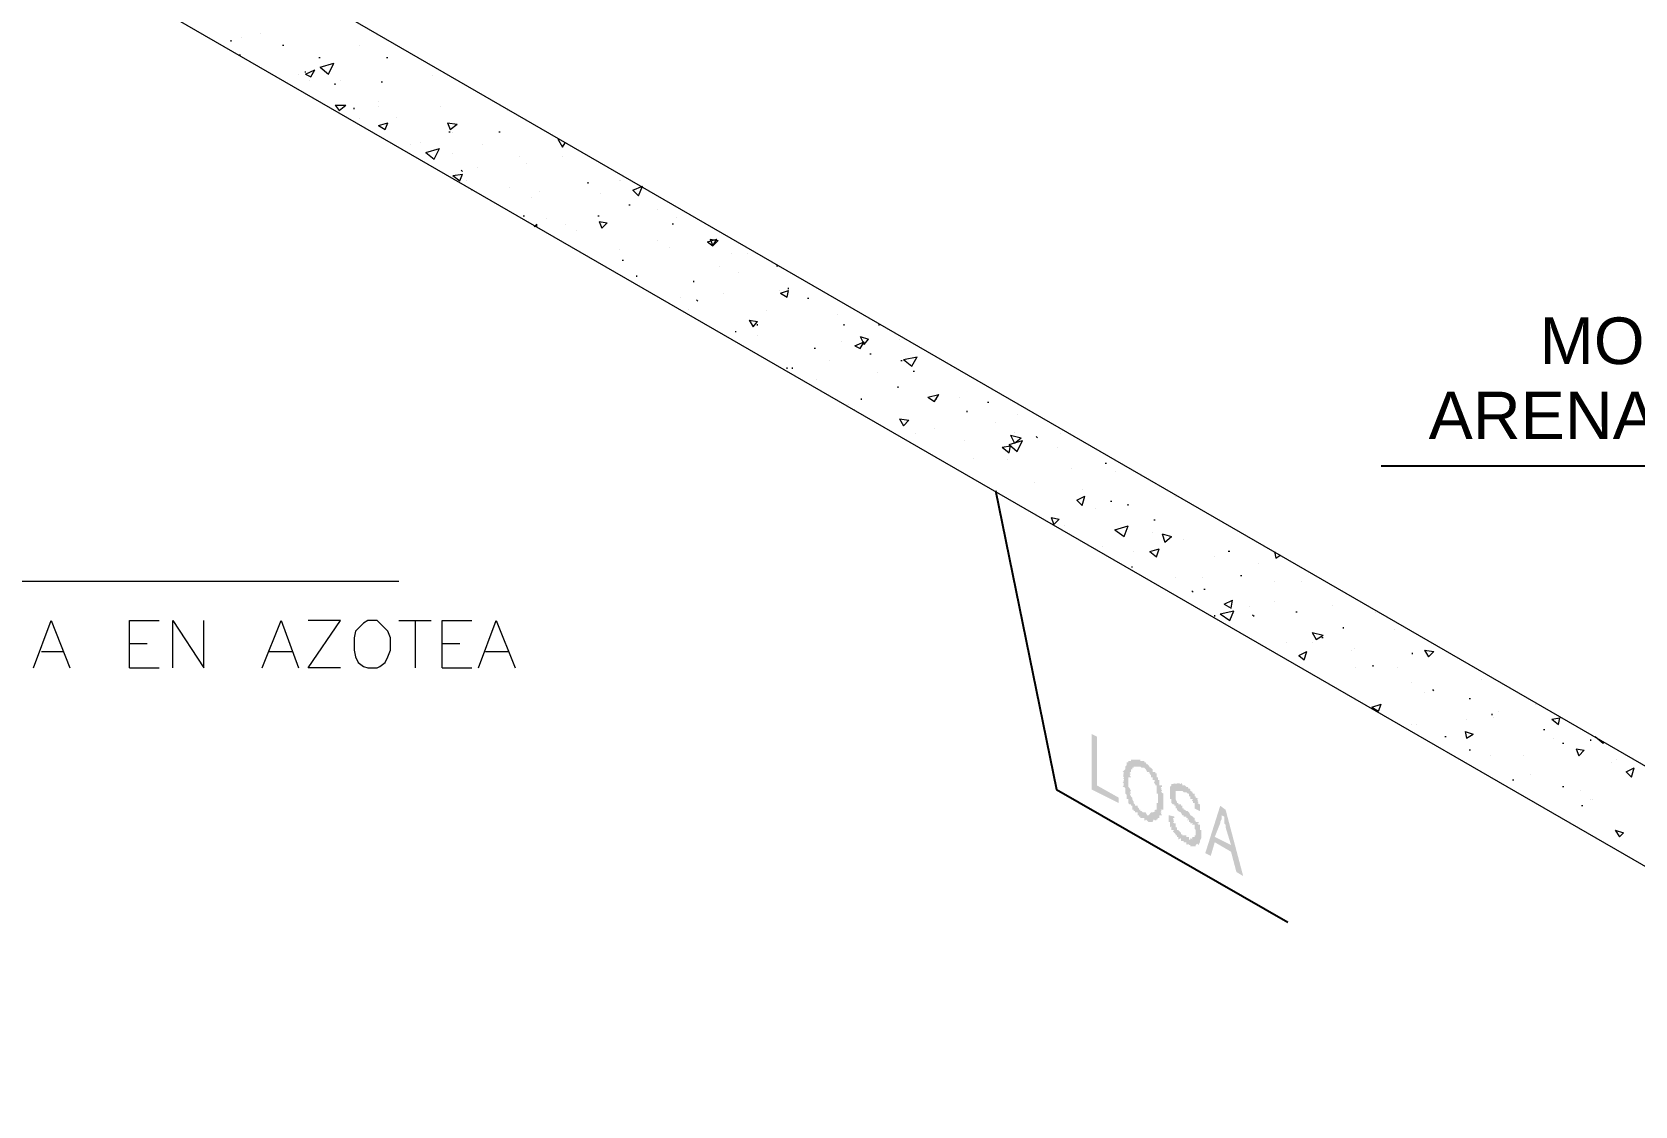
# Model space of a CAD drawing. Header units: millimetres. Extents: x 821 to 906, y 83 to 185.
# Drawn here: x 896.697 to 898.151, y 87.178 to 88.152 of the extents above; entities that cross this region are included whole.
import ezdxf

# ---------------------------------------------------------------- set-up
doc = ezdxf.new("R2010")
doc.units = ezdxf.units.MM
doc.layers.add('C.EMPOTRADO EN PARED Y TECHO', color=210, linetype='Continuous', lineweight=40)
doc.styles.add('Arial$001', font='arial.ttf', dxfattribs={"height": 3.480444})

# ---------------------------------------------------------------- blocks, each defined once
blk = doc.blocks.new('htrhfdhdfhfd')
at = {"true_color": 0x000007}
for points in [[(463.9107, 124.3068), (463.9107, 124.3748), (463.9173, 124.3715), (463.9173, 124.3118), (463.9438, 124.2969), (463.9438, 124.2903)], [(464.0052, 124.2753), (464.0118, 124.2737), (464.0118, 124.272), (464.0101, 124.272), (464.0118, 124.2687), (464.0101, 124.2704), (464.0118, 124.2671), (464.0101, 124.2671), (464.0118, 124.2654), (464.0135, 124.2654), (464.0135, 124.2637), (464.0135, 124.2604), (464.0151, 124.2604), (464.0151, 124.2588), (464.0151, 124.2571), (464.0168, 124.2571), (464.0201, 124.2538), (464.0201, 124.2555), (464.0201, 124.2521), (464.0217, 124.2521), (464.0217, 124.2505), (464.0234, 124.2505), (464.0267, 124.2505), (464.0267, 124.2488), (464.0251, 124.2488), (464.0284, 124.2488), (464.03, 124.2488), (464.03, 124.2455), (464.0317, 124.2455), (464.0317, 124.2472), (464.035, 124.2455), (464.0334, 124.2472), (464.035, 124.2488), (464.0367, 124.2488), (464.0367, 124.2505), (464.0383, 124.2505), (464.0383, 124.2521), (464.0383, 124.2538), (464.0383, 124.2555), (464.0383, 124.2571), (464.0367, 124.2588), (464.0367, 124.2604), (464.0367, 124.2621), (464.0367, 124.2637), (464.035, 124.2637), (464.0334, 124.2637), (464.035, 124.2654), (464.0317, 124.2654), (464.0317, 124.2671), (464.03, 124.2671), (464.03, 124.2687), (464.03, 124.2704), (464.0284, 124.2687), (464.0284, 124.272), (464.0267, 124.272), (464.0267, 124.2737), (464.0234, 124.2737), (464.0234, 124.2753), (464.0217, 124.2753), (464.0201, 124.2787), (464.0168, 124.2803), (464.0151, 124.282), (464.0151, 124.2836), (464.0135, 124.2836), (464.0135, 124.2853), (464.0135, 124.2869), (464.0118, 124.2869), (464.0118, 124.2886), (464.0101, 124.2886), (464.0085, 124.2903), (464.0085, 124.2919), (464.0085, 124.2936), (464.0085, 124.2952), (464.0068, 124.2952), (464.0068, 124.2969), (464.0068, 124.2985), (464.0068, 124.3002), (464.0068, 124.3019), (464.0068, 124.3035), (464.0068, 124.3052), (464.0068, 124.3068), (464.0068, 124.3085), (464.0068, 124.3101), (464.0085, 124.3118), (464.0085, 124.3135), (464.0118, 124.3135), (464.0101, 124.3151), (464.0135, 124.3135), (464.0135, 124.3151), (464.0151, 124.3135), (464.0151, 124.3151), (464.0168, 124.3135), (464.0168, 124.3151), (464.0201, 124.3135), (464.0201, 124.3151), (464.0217, 124.3135), (464.0217, 124.3151), (464.0217, 124.3118), (464.0234, 124.3118), (464.0267, 124.3118), (464.0251, 124.3118), (464.0267, 124.3101), (464.0284, 124.3101), (464.03, 124.3068), (464.03, 124.3085), (464.0317, 124.3068), (464.0317, 124.3052), (464.035, 124.3035), (464.0334, 124.3035), (464.035, 124.3019), (464.0367, 124.3019), (464.0367, 124.2985), (464.0383, 124.2985), (464.0383, 124.2969), (464.0416, 124.2952), (464.04, 124.2952), (464.0416, 124.2919), (464.04, 124.2936), (464.0416, 124.2903), (464.04, 124.2903), (464.0433, 124.2886), (464.0433, 124.2869), (464.0433, 124.2836), (464.0433, 124.2853), (464.0433, 124.282), (464.0433, 124.2803), (464.0367, 124.2836), (464.0367, 124.2853), (464.0367, 124.2869), (464.0367, 124.2886), (464.0367, 124.2903), (464.035, 124.2903), (464.035, 124.2919), (464.0334, 124.2936), (464.035, 124.2952), (464.0334, 124.2952), (464.0317, 124.2952), (464.0317, 124.2969), (464.0317, 124.2985), (464.03, 124.2985), (464.03, 124.3002), (464.03, 124.3019), (464.0284, 124.3019), (464.0267, 124.3035), (464.0251, 124.3035), (464.0234, 124.3035), (464.0217, 124.3052), (464.0201, 124.3052), (464.0168, 124.3052), (464.0151, 124.3052), (464.0135, 124.3052), (464.0135, 124.3035), (464.0135, 124.3019), (464.0135, 124.2985), (464.0135, 124.3002), (464.0135, 124.2969), (464.0135, 124.2952), (464.0151, 124.2919), (464.0151, 124.2936), (464.0151, 124.2903), (464.0168, 124.2903), (464.0168, 124.2886), (464.0201, 124.2886), (464.0201, 124.2869), (464.0217, 124.2869), (464.0217, 124.2836), (464.0234, 124.2836), (464.0234, 124.282), (464.0267, 124.282), (464.0251, 124.282), (464.0267, 124.2803), (464.0284, 124.2803), (464.03, 124.2787), (464.0317, 124.2753), (464.035, 124.2737), (464.0334, 124.2737), (464.0367, 124.272), (464.0367, 124.2687), (464.0383, 124.2687), (464.0383, 124.2704), (464.0383, 124.2671), (464.0416, 124.2671), (464.0416, 124.2654), (464.04, 124.2654), (464.0416, 124.2637), (464.0433, 124.2637), (464.0433, 124.2604), (464.0433, 124.2621), (464.0433, 124.2588), (464.0433, 124.2571), (464.045, 124.2571), (464.045, 124.2538), (464.045, 124.2555), (464.045, 124.2521), (464.045, 124.2505), (464.045, 124.2488), (464.045, 124.2455), (464.045, 124.2472), (464.0433, 124.2438), (464.0433, 124.2422), (464.0416, 124.2389), (464.04, 124.2405), (464.0383, 124.2389), (464.0383, 124.2372), (464.0367, 124.2372), (464.035, 124.2372), (464.0334, 124.2372), (464.0317, 124.2372), (464.0317, 124.2389), (464.03, 124.2389), (464.03, 124.2405), (464.0284, 124.2389), (464.0284, 124.2405), (464.0267, 124.2389), (464.0267, 124.2422), (464.0251, 124.2422), (464.0234, 124.2422), (464.0234, 124.2438), (464.0217, 124.2438), (464.0201, 124.2438), (464.0201, 124.2455), (464.0201, 124.2472), (464.0168, 124.2455), (464.0168, 124.2488), (464.0151, 124.2488), (464.0151, 124.2505), (464.0135, 124.2505), (464.0135, 124.2521), (464.0118, 124.2538), (464.0101, 124.2555), (464.0118, 124.2571), (464.0085, 124.2571), (464.0085, 124.2588), (464.0085, 124.2604), (464.0085, 124.2621), (464.0068, 124.2604), (464.0068, 124.2637), (464.0068, 124.2654), (464.0068, 124.2671), (464.0052, 124.2671), (464.0052, 124.2687), (464.0052, 124.2704), (464.0052, 124.272), (464.0052, 124.2737)]]:
    blk.add_hatch(color=7, dxfattribs=at).paths.add_polyline_path(points)
h = blk.add_hatch(color=7, dxfattribs=at)
h.paths.add_polyline_path([(463.9505, 124.3184), (463.9505, 124.3201), (463.9488, 124.3201), (463.9505, 124.3218), (463.9488, 124.3234), (463.9505, 124.3251), (463.9488, 124.3251), (463.9505, 124.3267), (463.9488, 124.3267), (463.9505, 124.3284), (463.9488, 124.3284), (463.9521, 124.3317), (463.9521, 124.3334), (463.9521, 124.335), (463.9538, 124.3367), (463.9538, 124.3383), (463.9538, 124.34), (463.9555, 124.34), (463.9555, 124.3416), (463.9588, 124.3416), (463.9588, 124.3433), (463.9571, 124.3433), (463.9604, 124.3433), (463.9621, 124.3433), (463.9637, 124.3433), (463.9671, 124.3433), (463.9687, 124.3433), (463.9704, 124.3433), (463.9704, 124.3416), (463.9737, 124.3416), (463.972, 124.3416), (463.9753, 124.3416), (463.9753, 124.34), (463.977, 124.34), (463.9787, 124.3367), (463.9787, 124.3383), (463.982, 124.335), (463.9803, 124.335), (463.9836, 124.3334), (463.9853, 124.3317), (463.9853, 124.3284), (463.9886, 124.3284), (463.9886, 124.3267), (463.9869, 124.3267), (463.9903, 124.3267), (463.9903, 124.3251), (463.9903, 124.3218), (463.9919, 124.3218), (463.9919, 124.3201), (463.9919, 124.3184), (463.9936, 124.3184), (463.9936, 124.3168), (463.9936, 124.3135), (463.9936, 124.3151), (463.9936, 124.3118), (463.9969, 124.3118), (463.9969, 124.3101), (463.9952, 124.3101), (463.9969, 124.3068), (463.9952, 124.3085), (463.9969, 124.3052), (463.9952, 124.3052), (463.9969, 124.3035), (463.9952, 124.3035), (463.9985, 124.3019), (463.9985, 124.2985), (463.9985, 124.3002), (463.9985, 124.2969), (463.9985, 124.2952), (463.9985, 124.2919), (463.9985, 124.2936), (463.9985, 124.2903), (463.9985, 124.2886), (463.9985, 124.2869), (463.9985, 124.2836), (463.9985, 124.2853), (463.9985, 124.282), (463.9969, 124.282), (463.9952, 124.282), (463.9969, 124.2803), (463.9952, 124.2803), (463.9969, 124.2787), (463.9952, 124.2787), (463.9969, 124.2753), (463.9936, 124.2753), (463.9936, 124.2737), (463.9936, 124.272), (463.9919, 124.272), (463.9903, 124.2687), (463.9903, 124.2704), (463.9886, 124.2687), (463.9869, 124.2704), (463.9853, 124.2671), (463.9836, 124.2671), (463.982, 124.2671), (463.9803, 124.2671), (463.9787, 124.2687), (463.9787, 124.2704), (463.977, 124.2687), (463.977, 124.2704), (463.9753, 124.2687), (463.9753, 124.272), (463.9737, 124.272), (463.972, 124.272), (463.9704, 124.272), (463.9704, 124.2737), (463.9687, 124.2737), (463.9687, 124.2753), (463.9671, 124.2753), (463.9671, 124.2787), (463.9637, 124.2787), (463.9637, 124.2803), (463.9621, 124.2803), (463.9621, 124.282), (463.9604, 124.282), (463.9604, 124.2836), (463.9604, 124.2853), (463.9604, 124.2869), (463.9588, 124.2869), (463.9588, 124.2886), (463.9571, 124.2886), (463.9555, 124.2903), (463.9555, 124.2919), (463.9555, 124.2936), (463.9555, 124.2952), (463.9538, 124.2952), (463.9538, 124.2969), (463.9538, 124.2985), (463.9538, 124.3002), (463.9521, 124.3019), (463.9521, 124.3035), (463.9521, 124.3052), (463.9521, 124.3068), (463.9521, 124.3085), (463.9505, 124.3101), (463.9488, 124.3101), (463.9505, 124.3118), (463.9488, 124.3118), (463.9505, 124.3135), (463.9488, 124.3151), (463.9505, 124.3168), (463.9488, 124.3168), (463.9505, 124.3184), (463.9488, 124.3184)])
h.paths.add_polyline_path([(463.9555, 124.3135), (463.9555, 124.3151), (463.9555, 124.3118), (463.9555, 124.3101), (463.9588, 124.3068), (463.9571, 124.3085), (463.9588, 124.3052), (463.9571, 124.3052), (463.9588, 124.3035), (463.9571, 124.3035), (463.9588, 124.3019), (463.9571, 124.3019), (463.9588, 124.2985), (463.9571, 124.3002), (463.9604, 124.2969), (463.9604, 124.2952), (463.9621, 124.2919), (463.9621, 124.2936), (463.9621, 124.2903), (463.9637, 124.2886), (463.9637, 124.2869), (463.9671, 124.2869), (463.9671, 124.2836), (463.9671, 124.2853), (463.9687, 124.2836), (463.9687, 124.282), (463.9704, 124.282), (463.9704, 124.2803), (463.9737, 124.2803), (463.972, 124.2803), (463.9737, 124.2787), (463.972, 124.2787), (463.9753, 124.2787), (463.977, 124.2787), (463.9787, 124.2753), (463.982, 124.2753), (463.9803, 124.2753), (463.9836, 124.2787), (463.9853, 124.2787), (463.9886, 124.2803), (463.9869, 124.2803), (463.9886, 124.282), (463.9869, 124.282), (463.9903, 124.282), (463.9903, 124.2836), (463.9903, 124.2853), (463.9903, 124.2869), (463.9903, 124.2886), (463.9903, 124.2903), (463.9919, 124.2903), (463.9919, 124.2919), (463.9919, 124.2936), (463.9919, 124.2952), (463.9919, 124.2969), (463.9919, 124.2985), (463.9919, 124.3002), (463.9919, 124.3019), (463.9903, 124.3019), (463.9903, 124.3035), (463.9903, 124.3052), (463.9903, 124.3068), (463.9903, 124.3085), (463.9903, 124.3101), (463.9903, 124.3118), (463.9886, 124.3118), (463.9886, 124.3135), (463.9869, 124.3151), (463.9886, 124.3168), (463.9869, 124.3168), (463.9886, 124.3184), (463.9853, 124.3184), (463.9853, 124.3201), (463.9853, 124.3218), (463.9836, 124.3218), (463.9836, 124.3234), (463.9836, 124.3251), (463.982, 124.3251), (463.982, 124.3267), (463.9803, 124.3267), (463.982, 124.3284), (463.9787, 124.3284), (463.977, 124.3317), (463.9753, 124.3334), (463.9737, 124.3334), (463.972, 124.3334), (463.9704, 124.335), (463.9687, 124.335), (463.9671, 124.335), (463.9637, 124.335), (463.9621, 124.335), (463.9621, 124.3334), (463.9604, 124.3334), (463.9604, 124.3317), (463.9588, 124.3317), (463.9588, 124.3284), (463.9571, 124.3284), (463.9588, 124.3267), (463.9571, 124.3267), (463.9588, 124.3251), (463.9571, 124.3251), (463.9588, 124.3218), (463.9555, 124.3218), (463.9555, 124.3201), (463.9555, 124.3184), (463.9555, 124.3168), (463.9555, 124.3135), (463.9555, 124.3151)])
h = blk.add_hatch(color=7, dxfattribs=at)
h.paths.add_polyline_path([(464.0499, 124.2289), (464.0682, 124.2869), (464.0748, 124.282), (464.0963, 124.2008), (464.088, 124.2057), (464.0814, 124.2306), (464.0615, 124.2422), (464.0566, 124.2256)])
h.paths.add_polyline_path([(464.0615, 124.2488), (464.0814, 124.2389), (464.0748, 124.2604), (464.0748, 124.2621), (464.0748, 124.2637), (464.0731, 124.2654), (464.0731, 124.2671), (464.0731, 124.2687), (464.0731, 124.2704), (464.0731, 124.272), (464.0731, 124.2737), (464.0698, 124.2753), (464.0698, 124.2737), (464.0698, 124.272), (464.0698, 124.2687), (464.0698, 124.2704), (464.0682, 124.2671), (464.0682, 124.2654)])
at = {"color": 7, "linetype": 'Continuous', "lineweight": 5, "true_color": 0x000007}
for points in [[(460.672, 126.4731), (465.0974, 123.919), (465.0974, 124.0416), (460.672, 126.5974)], [(462.8566, 125.2234), (462.8566, 125.2251), (462.8566, 125.2251)], [(462.9212, 125.2184), (462.9195, 125.2184), (462.9195, 125.2184)], [(462.8682, 125.2068), (462.8665, 125.2068), (462.8665, 125.2068)], [(462.9659, 125.2035), (462.9643, 125.2035), (462.9643, 125.2035)], [(463.0488, 125.2035), (463.0472, 125.2035), (463.0472, 125.2035)], [(462.9477, 125.1836), (462.9593, 125.1886), (462.9593, 125.1886)], [(462.9477, 125.1853), (462.9477, 125.1869), (462.9477, 125.1869)], [(462.9477, 125.1836), (462.9543, 125.1803), (462.9543, 125.1803)], [(462.9543, 125.1803), (462.9593, 125.1886), (462.9593, 125.1886)], [(462.9659, 125.1919), (462.9825, 125.1969), (462.9825, 125.1969)], [(462.9659, 125.1919), (462.9759, 125.1836), (462.9759, 125.1836)], [(462.9759, 125.1836), (462.9825, 125.1969), (462.9825, 125.1969)], [(462.9842, 125.1704), (462.9842, 125.172), (462.9842, 125.172)], [(463.0422, 125.1737), (463.0405, 125.1737), (463.0405, 125.1737)], [(462.9842, 125.1455), (462.9974, 125.1455), (462.9974, 125.1455)], [(462.9842, 125.1455), (462.9892, 125.1389), (462.9892, 125.1389)], [(462.9892, 125.1389), (462.9974, 125.1455), (462.9974, 125.1455)], [(463.0074, 125.1405), (463.0074, 125.1422), (463.0074, 125.1422)], [(463.0372, 125.1206), (463.0488, 125.124), (463.0488, 125.124)], [(463.0372, 125.1206), (463.0455, 125.1157), (463.0455, 125.1157)], [(463.0455, 125.1157), (463.0488, 125.124), (463.0488, 125.124)], [(463.1217, 125.124), (463.1334, 125.1223), (463.1334, 125.1223)], [(463.1217, 125.124), (463.1251, 125.1157), (463.1251, 125.1157)], [(463.1251, 125.1157), (463.1334, 125.1223), (463.1334, 125.1223)], [(463.1251, 125.1124), (463.1234, 125.1124), (463.1234, 125.1124)], [(463.1864, 125.1124), (463.1847, 125.1124), (463.1847, 125.1124)], [(463.2577, 125.1024), (463.2577, 125.1041), (463.2577, 125.1041)], [(463.2577, 125.1024), (463.2626, 125.0941), (463.2626, 125.0941)], [(463.2626, 125.0941), (463.2659, 125.0991), (463.2659, 125.0991)], [(463.0952, 125.0875), (463.1118, 125.0925), (463.1118, 125.0925)], [(463.0952, 125.0875), (463.1052, 125.0792), (463.1052, 125.0792)], [(463.1052, 125.0792), (463.1118, 125.0925), (463.1118, 125.0925)], [(463.1284, 125.0593), (463.14, 125.061), (463.14, 125.061)], [(463.1367, 125.0527), (463.14, 125.061), (463.14, 125.061)], [(463.14, 125.0643), (463.1383, 125.0659), (463.1383, 125.0659)], [(463.1284, 125.0593), (463.1367, 125.0527), (463.1367, 125.0527)], [(463.1516, 125.0411), (463.1516, 125.0427), (463.1516, 125.0427)], [(463.2941, 125.0494), (463.2941, 125.051), (463.2941, 125.051)], [(463.3488, 125.0411), (463.3604, 125.0461), (463.3604, 125.0461)], [(463.3488, 125.0411), (463.3555, 125.0345), (463.3555, 125.0345)], [(463.3555, 125.0345), (463.3604, 125.0461), (463.3604, 125.0461)], [(463.3455, 125.0229), (463.3438, 125.0229), (463.3438, 125.0229)], [(463.2162, 125.0096), (463.2146, 125.0096), (463.2146, 125.0096)], [(463.3074, 125.0096), (463.3057, 125.0096), (463.3057, 125.0096)], [(463.3074, 125.003), (463.3173, 125.0013), (463.3173, 125.0013)], [(463.3074, 125.003), (463.3107, 124.9947), (463.3107, 124.9947)], [(463.3107, 124.9947), (463.3173, 125.0013), (463.3173, 125.0013)], [(463.2278, 124.9963), (463.2311, 124.9997), (463.2311, 124.9997)], [(463.2311, 124.9963), (463.2311, 124.9997), (463.2311, 124.9997)], [(463.3985, 124.9997), (463.3969, 124.9997), (463.3969, 124.9997)], [(463.44, 124.9781), (463.4516, 124.9814), (463.4516, 124.9814)], [(463.4433, 124.9814), (463.4532, 124.9798), (463.4532, 124.9798)], [(463.4433, 124.9814), (463.4466, 124.9731), (463.4466, 124.9731)], [(463.4466, 124.9731), (463.4516, 124.9814), (463.4516, 124.9814)], [(463.44, 124.9781), (463.4466, 124.9731), (463.4466, 124.9731)], [(463.4466, 124.9731), (463.4532, 124.9798), (463.4532, 124.9798)], [(463.3372, 124.9549), (463.3356, 124.9549), (463.3356, 124.9549)], [(463.5262, 124.9483), (463.5245, 124.9483), (463.5245, 124.9483)], [(463.3538, 124.935), (463.3538, 124.9367), (463.3538, 124.9367)], [(463.4234, 124.9284), (463.4234, 124.93), (463.4234, 124.93)], [(463.4284, 124.9052), (463.4267, 124.9068), (463.4267, 124.9068)], [(463.5295, 124.9151), (463.5394, 124.9184), (463.5394, 124.9184)], [(463.5295, 124.9151), (463.5378, 124.9101), (463.5378, 124.9101)], [(463.5378, 124.9101), (463.5394, 124.9184), (463.5394, 124.9184)], [(463.5394, 124.9201), (463.5394, 124.9218), (463.5394, 124.9218)], [(463.5643, 124.9085), (463.5626, 124.9085), (463.5626, 124.9085)], [(463.4748, 124.8671), (463.4748, 124.8687), (463.4748, 124.8687)], [(463.4914, 124.882), (463.5013, 124.8803), (463.5013, 124.8803)], [(463.4914, 124.882), (463.4963, 124.8737), (463.4963, 124.8737)], [(463.4963, 124.8737), (463.5013, 124.8803), (463.5013, 124.8803)], [(463.5013, 124.8753), (463.5013, 124.877), (463.5013, 124.877)], [(463.6074, 124.8753), (463.6074, 124.877), (463.6074, 124.877)], [(463.6505, 124.8753), (463.6505, 124.877), (463.6505, 124.877)], [(463.5726, 124.8472), (463.5709, 124.8472), (463.5709, 124.8472)], [(463.6206, 124.8505), (463.6322, 124.8555), (463.6322, 124.8555)], [(463.6206, 124.8505), (463.6273, 124.8472), (463.6273, 124.8472)], [(463.6273, 124.8621), (463.6372, 124.8588), (463.6372, 124.8588)], [(463.6273, 124.8621), (463.6322, 124.8521), (463.6322, 124.8521)], [(463.6273, 124.8472), (463.6322, 124.8555), (463.6322, 124.8555)], [(463.6322, 124.8521), (463.6372, 124.8588), (463.6372, 124.8588)], [(463.6405, 124.8405), (463.6389, 124.8405), (463.6389, 124.8405)], [(463.6787, 124.8322), (463.677, 124.8322), (463.677, 124.8322)], [(463.6803, 124.8339), (463.6969, 124.8372), (463.6969, 124.8372)], [(463.6803, 124.8339), (463.6903, 124.8256), (463.6903, 124.8256)], [(463.6903, 124.8256), (463.6969, 124.8372), (463.6969, 124.8372)], [(463.5378, 124.8223), (463.5378, 124.824), (463.5378, 124.824)], [(463.5444, 124.8223), (463.5444, 124.824), (463.5444, 124.824)], [(463.6936, 124.819), (463.6919, 124.819), (463.6919, 124.819)], [(463.6289, 124.7842), (463.6289, 124.7858), (463.6289, 124.7858)], [(463.6737, 124.7991), (463.6737, 124.8008), (463.6737, 124.8008)], [(463.7101, 124.7875), (463.7234, 124.7908), (463.7234, 124.7908)], [(463.7101, 124.7875), (463.7184, 124.7825), (463.7184, 124.7825)], [(463.7184, 124.7825), (463.7234, 124.7908), (463.7234, 124.7908)], [(463.7201, 124.7842), (463.7201, 124.7858), (463.7201, 124.7858)], [(463.7582, 124.7693), (463.7582, 124.7709), (463.7582, 124.7709)], [(463.7847, 124.7809), (463.7831, 124.7809), (463.7831, 124.7809)], [(463.6753, 124.761), (463.6869, 124.7593), (463.6869, 124.7593)], [(463.6753, 124.761), (463.6803, 124.7527), (463.6803, 124.7527)], [(463.6803, 124.7527), (463.6869, 124.7593), (463.6869, 124.7593)], [(463.8013, 124.7262), (463.8113, 124.7278), (463.8113, 124.7278)], [(463.8013, 124.7262), (463.8096, 124.7195), (463.8096, 124.7195)], [(463.8096, 124.7295), (463.8262, 124.7345), (463.8262, 124.7345)], [(463.8096, 124.7295), (463.8195, 124.7212), (463.8195, 124.7212)], [(463.8096, 124.7195), (463.8113, 124.7278), (463.8113, 124.7278)], [(463.8113, 124.7411), (463.8245, 124.7378), (463.8245, 124.7378)], [(463.8113, 124.7411), (463.8162, 124.7311), (463.8162, 124.7311)], [(463.8162, 124.7311), (463.8245, 124.7378), (463.8245, 124.7378)], [(463.8195, 124.7212), (463.8262, 124.7345), (463.8262, 124.7345)], [(463.8444, 124.7378), (463.8427, 124.7394), (463.8427, 124.7394)], [(463.9289, 124.7063), (463.9273, 124.7063), (463.9273, 124.7063)], [(463.8925, 124.6615), (463.9024, 124.6665), (463.9024, 124.6665)], [(463.8925, 124.6615), (463.8991, 124.6549), (463.8991, 124.6549)], [(463.8991, 124.6549), (463.9024, 124.6665), (463.9024, 124.6665)], [(463.9356, 124.6599), (463.9339, 124.6599), (463.9339, 124.6599)], [(463.9555, 124.6549), (463.9555, 124.6566), (463.9555, 124.6566)], [(463.861, 124.64), (463.8709, 124.6383), (463.8709, 124.6383)], [(463.861, 124.64), (463.8643, 124.6317), (463.8643, 124.6317)], [(463.8643, 124.6317), (463.8709, 124.6383), (463.8709, 124.6383)], [(463.9389, 124.6251), (463.9555, 124.63), (463.9555, 124.63)], [(463.9505, 124.6168), (463.9555, 124.63), (463.9555, 124.63)], [(463.9886, 124.6367), (463.9869, 124.6367), (463.9869, 124.6367)], [(463.9389, 124.6251), (463.9505, 124.6168), (463.9505, 124.6168)], [(463.9969, 124.6201), (464.0085, 124.6168), (464.0085, 124.6168)], [(463.9969, 124.6201), (464.0002, 124.6101), (464.0002, 124.6101)], [(464.0002, 124.6101), (464.0085, 124.6168), (464.0085, 124.6168)], [(463.982, 124.5985), (463.9936, 124.6019), (463.9936, 124.6019)], [(463.982, 124.5985), (463.9903, 124.5919), (463.9903, 124.5919)], [(463.9903, 124.5919), (463.9936, 124.6019), (463.9936, 124.6019)], [(464.0798, 124.5985), (464.0781, 124.5985), (464.0781, 124.5985)], [(464.1345, 124.5985), (464.1361, 124.5903), (464.1361, 124.5903)], [(464.1361, 124.5903), (464.1411, 124.5936), (464.1411, 124.5936)], [(463.9604, 124.5787), (463.9604, 124.5803), (463.9604, 124.5803)], [(464.035, 124.5488), (464.0334, 124.5505), (464.0334, 124.5505)], [(464.0499, 124.5521), (464.0483, 124.5521), (464.0483, 124.5521)], [(464.0947, 124.5687), (464.093, 124.5687), (464.093, 124.5687)], [(464.0731, 124.5339), (464.0831, 124.5389), (464.0831, 124.5389)], [(464.0731, 124.5339), (464.0814, 124.5289), (464.0814, 124.5289)], [(464.0814, 124.5289), (464.0831, 124.5389), (464.0831, 124.5389)], [(464.0615, 124.519), (464.0615, 124.5206), (464.0615, 124.5206)], [(464.0682, 124.5223), (464.0847, 124.5256), (464.0847, 124.5256)], [(464.0682, 124.5223), (464.0798, 124.514), (464.0798, 124.514)], [(464.0798, 124.514), (464.0847, 124.5256), (464.0847, 124.5256)], [(464.1096, 124.519), (464.1079, 124.5206), (464.1079, 124.5206)], [(464.1626, 124.524), (464.161, 124.524), (464.161, 124.524)], [(464.1809, 124.4991), (464.1941, 124.4958), (464.1941, 124.4958)], [(464.1809, 124.4991), (464.1858, 124.4908), (464.1858, 124.4908)], [(464.1858, 124.4908), (464.1941, 124.4958), (464.1941, 124.4958)], [(464.1941, 124.4925), (464.1925, 124.4925), (464.1925, 124.4925)], [(464.219, 124.5041), (464.219, 124.5057), (464.219, 124.5057)], [(464.1643, 124.4709), (464.1742, 124.4759), (464.1742, 124.4759)], [(464.1643, 124.4709), (464.1709, 124.4659), (464.1709, 124.4659)], [(464.1709, 124.4659), (464.1742, 124.4759), (464.1742, 124.4759)], [(464.3035, 124.4726), (464.3035, 124.4742), (464.3035, 124.4742)], [(464.3184, 124.4776), (464.33, 124.4759), (464.33, 124.4759)], [(464.3184, 124.4776), (464.3234, 124.4693), (464.3234, 124.4693)], [(464.3234, 124.4693), (464.33, 124.4759), (464.33, 124.4759)], [(464.2555, 124.4577), (464.2555, 124.4593), (464.2555, 124.4593)], [(464.33, 124.4278), (464.3284, 124.4295), (464.3284, 124.4295)], [(464.3748, 124.4179), (464.3731, 124.4179), (464.3731, 124.4179)], [(464.2538, 124.4079), (464.2654, 124.4113), (464.2654, 124.4113)], [(464.2538, 124.4079), (464.2621, 124.403), (464.2621, 124.403)], [(464.2621, 124.403), (464.2654, 124.4113), (464.2654, 124.4113)], [(464.4013, 124.398), (464.4013, 124.3997), (464.4013, 124.3997)], [(464.4742, 124.393), (464.4842, 124.3947), (464.4842, 124.3947)], [(464.4742, 124.393), (464.4825, 124.3864), (464.4825, 124.3864)], [(464.4825, 124.3864), (464.4842, 124.3947), (464.4842, 124.3947)], [(464.3682, 124.3781), (464.3781, 124.3748), (464.3781, 124.3748)], [(464.3682, 124.3781), (464.3698, 124.3698), (464.3698, 124.3698)], [(464.3698, 124.3698), (464.3781, 124.3748), (464.3781, 124.3748)], [(464.4659, 124.3798), (464.4643, 124.3798), (464.4643, 124.3798)], [(464.345, 124.3715), (464.3433, 124.3715), (464.3433, 124.3715)], [(464.3748, 124.3549), (464.3731, 124.3549), (464.3731, 124.3549)], [(464.4892, 124.3632), (464.4875, 124.3632), (464.4875, 124.3632)], [(464.5041, 124.3566), (464.514, 124.3549), (464.514, 124.3549)], [(464.5041, 124.3566), (464.5074, 124.3483), (464.5074, 124.3483)], [(464.5074, 124.3483), (464.514, 124.3549), (464.514, 124.3549)], [(464.5223, 124.3665), (464.5223, 124.3682), (464.5223, 124.3682)], [(464.5372, 124.3648), (464.5372, 124.3632), (464.5273, 124.3715)], [(464.5654, 124.3284), (464.5753, 124.3334), (464.5753, 124.3334)], [(464.572, 124.3218), (464.5753, 124.3334), (464.5753, 124.3334)], [(464.4278, 124.3184), (464.4262, 124.3184), (464.4262, 124.3184)], [(464.5654, 124.3284), (464.572, 124.3218), (464.572, 124.3218)], [(464.4892, 124.3101), (464.4875, 124.3101), (464.4875, 124.3101)], [(464.5124, 124.2869), (464.5107, 124.2869), (464.5107, 124.2869)], [(464.5521, 124.2571), (464.5621, 124.2538), (464.5621, 124.2538)], [(464.5521, 124.2571), (464.5571, 124.2488), (464.5571, 124.2488)], [(464.5571, 124.2488), (464.5621, 124.2538), (464.5621, 124.2538)]]:
    blk.add_lwpolyline(points, dxfattribs=at)
for points in [[(462.8698, 125.2284), (462.8698, 125.2284)], [(462.893, 125.2334), (462.893, 125.2334)], [(463.014, 125.2184), (463.014, 125.2184)], [(462.9394, 125.1836), (462.9394, 125.1836)], [(463.1035, 125.182), (463.1035, 125.182)], [(462.9527, 125.1753), (462.9527, 125.1753)], [(462.9908, 125.1753), (462.9908, 125.1753)], [(463.0372, 125.1505), (463.0372, 125.1505)], [(463.0372, 125.1438), (463.0372, 125.1438)], [(463.1135, 125.1438), (463.1135, 125.1438)], [(463.1947, 125.1389), (463.1947, 125.1389)], [(463.014, 125.1289), (463.014, 125.1289)], [(463.0588, 125.1306), (463.0588, 125.1306)], [(463.0886, 125.0991), (463.0886, 125.0991)], [(463.1284, 125.1124), (463.1284, 125.1124)], [(463.077, 125.0974), (463.077, 125.0974)], [(463.1284, 125.0858), (463.1284, 125.0858)], [(463.1648, 125.0974), (463.1648, 125.0974)], [(463.2096, 125.0825), (463.2096, 125.0825)], [(463.2626, 125.0974), (463.2626, 125.0974)], [(463.2626, 125.0825), (463.2626, 125.0825)], [(463.1582, 125.0693), (463.1582, 125.0693)], [(463.2179, 125.0742), (463.2179, 125.0742)], [(463.145, 125.0527), (463.145, 125.0527)], [(463.198, 125.0444), (463.198, 125.0444)], [(463.3322, 125.0527), (463.3322, 125.0527)], [(463.3339, 125.0527), (463.3339, 125.0527)], [(463.2245, 125.0328), (463.2245, 125.0328)], [(463.2345, 125.0394), (463.2345, 125.0394)], [(463.309, 125.0378), (463.309, 125.0378)], [(463.2427, 125.0063), (463.2427, 125.0063)], [(463.309, 125.0013), (463.309, 125.0013)], [(463.3787, 125.0179), (463.3787, 125.0179)], [(463.4019, 125.0079), (463.4019, 125.0079)], [(463.2659, 124.9997), (463.2659, 124.9997)], [(463.2792, 124.9914), (463.2792, 124.9914)], [(463.3322, 124.9682), (463.3322, 124.9682)], [(463.3787, 124.9798), (463.3787, 124.9798)], [(463.3936, 124.9715), (463.3936, 124.9715)], [(463.4698, 124.9632), (463.4698, 124.9632)], [(463.4897, 124.9632), (463.4897, 124.9632)], [(463.4549, 124.9483), (463.4549, 124.9483)], [(463.4781, 124.94), (463.4781, 124.94)], [(463.4068, 124.9101), (463.4068, 124.9101)], [(463.4599, 124.9151), (463.4599, 124.9151)], [(463.5278, 124.9184), (463.5278, 124.9184)], [(463.4168, 124.8952), (463.4168, 124.8952)], [(463.5129, 124.8936), (463.5129, 124.8936)], [(463.5991, 124.8886), (463.5991, 124.8886)], [(463.5013, 124.8637), (463.5013, 124.8637)], [(463.6041, 124.8555), (463.6041, 124.8555)], [(463.6753, 124.8588), (463.6753, 124.8588)], [(463.5892, 124.8322), (463.5892, 124.8322)], [(463.5742, 124.809), (463.5742, 124.809)], [(463.6488, 124.8173), (463.6488, 124.8173)], [(463.7483, 124.7875), (463.7483, 124.7875)], [(463.6124, 124.7792), (463.6124, 124.7792)], [(463.6206, 124.7726), (463.6206, 124.7726)], [(463.8195, 124.7659), (463.8195, 124.7659)], [(463.7184, 124.7494), (463.7184, 124.7494)], [(463.793, 124.756), (463.793, 124.756)], [(463.6952, 124.7427), (463.6952, 124.7427)], [(463.7549, 124.7345), (463.7549, 124.7345)], [(463.8162, 124.7444), (463.8162, 124.7444)], [(463.8693, 124.7262), (463.8693, 124.7262)], [(463.8726, 124.7427), (463.8726, 124.7427)], [(463.7665, 124.7129), (463.7665, 124.7129)], [(463.8079, 124.7113), (463.8079, 124.7113)], [(463.8858, 124.6997), (463.8858, 124.6997)], [(463.9405, 124.6963), (463.9405, 124.6963)], [(463.8411, 124.6831), (463.8411, 124.6831)], [(463.8991, 124.6748), (463.8991, 124.6748)], [(463.9157, 124.6516), (463.9157, 124.6516)], [(464.0135, 124.6665), (464.0135, 124.6665)], [(463.8776, 124.63), (463.8776, 124.63)], [(463.9853, 124.6218), (463.9853, 124.6218)], [(464.0234, 124.6135), (464.0234, 124.6135)], [(463.924, 124.6052), (463.924, 124.6052)], [(463.9621, 124.5985), (463.9621, 124.5985)], [(464.0615, 124.5919), (464.0615, 124.5919)], [(464.1345, 124.5985), (464.1345, 124.5985)], [(464.1146, 124.5836), (464.1146, 124.5836)], [(464.0135, 124.5671), (464.0135, 124.5671)], [(464.0466, 124.5671), (464.0466, 124.5671)], [(464.1345, 124.5621), (464.1345, 124.5621)], [(464.1676, 124.5621), (464.1676, 124.5621)], [(464.1046, 124.5306), (464.1046, 124.5306)], [(464.1345, 124.5372), (464.1345, 124.5372)], [(464.2057, 124.5322), (464.2057, 124.5322)], [(464.2588, 124.524), (464.2588, 124.524)], [(464.282, 124.5024), (464.282, 124.5024)], [(464.1494, 124.4875), (464.1494, 124.4875)], [(464.1809, 124.4875), (464.1809, 124.4875)], [(464.2289, 124.4776), (464.2289, 124.4776)], [(464.2322, 124.4792), (464.2322, 124.4792)], [(464.2339, 124.456), (464.2339, 124.456)], [(464.2853, 124.456), (464.2853, 124.456)], [(464.3019, 124.4378), (464.3019, 124.4378)], [(464.388, 124.4411), (464.388, 124.4411)], [(464.3184, 124.4262), (464.3184, 124.4262)], [(464.3698, 124.393), (464.3698, 124.393)], [(464.403, 124.3947), (464.403, 124.3947)], [(464.4096, 124.403), (464.4096, 124.403)], [(464.4543, 124.4113), (464.4543, 124.4113)], [(464.3019, 124.3864), (464.3019, 124.3864)], [(464.3085, 124.3864), (464.3085, 124.3864)], [(464.4759, 124.3698), (464.4759, 124.3698)], [(464.3549, 124.3483), (464.3549, 124.3483)], [(464.3549, 124.3483), (464.3549, 124.3483)], [(464.3997, 124.3483), (464.3997, 124.3483)], [(464.4394, 124.3483), (464.4394, 124.3483)], [(464.5472, 124.34), (464.5472, 124.34)], [(464.5538, 124.3433), (464.5538, 124.3433)], [(464.4477, 124.3251), (464.4477, 124.3251)], [(464.5737, 124.3317), (464.5737, 124.3317)], [(464.509, 124.3052), (464.509, 124.3052)], [(464.5223, 124.2952), (464.5223, 124.2952)], [(464.524, 124.2952), (464.524, 124.2952)]]:
    blk.add_lwpolyline(points, close=True, dxfattribs=at)
at = {"color": 7, "linetype": 'Continuous', "lineweight": -2, "true_color": 0x000007}
for points in [[(465.3195, 124.703), (464.8952, 124.703), (464.2654, 124.703)], [(463.793, 124.6731), (463.8676, 124.3068), (464.151, 124.1444)]]:
    blk.add_lwpolyline(points, dxfattribs=at)
at = {"color": 7, "linetype": 'Continuous', "lineweight": 9, "true_color": 0x000007}
for points in [[(460.8709, 124.5621), (463.0621, 124.5621), (463.0621, 124.5621)], [(462.6146, 124.456), (462.6361, 124.514), (462.6593, 124.456)], [(462.7322, 124.456), (462.7322, 124.514), (462.7687, 124.514)], [(462.7853, 124.456), (462.7853, 124.514), (462.8234, 124.456), (462.8234, 124.514)], [(462.8947, 124.456), (462.9179, 124.514), (462.9394, 124.456)], [(462.9908, 124.456), (462.951, 124.456), (462.9908, 124.514), (462.951, 124.514)], [(463.0621, 124.514), (463.1019, 124.514), (463.1019, 124.514)], [(463.082, 124.514), (463.082, 124.456), (463.082, 124.456)], [(463.1151, 124.456), (463.1151, 124.514), (463.1516, 124.514)], [(463.1599, 124.456), (463.1814, 124.514), (463.2046, 124.456)], [(462.6245, 124.4759), (462.651, 124.4759), (462.651, 124.4759)], [(462.7322, 124.4858), (462.7538, 124.4858), (462.7538, 124.4858)], [(462.903, 124.4759), (462.9311, 124.4759), (462.9311, 124.4759)], [(463.1151, 124.4858), (463.1367, 124.4858), (463.1367, 124.4858)], [(463.1682, 124.4759), (463.1963, 124.4759), (463.1963, 124.4759)], [(462.7322, 124.456), (462.7687, 124.456), (462.7687, 124.456)], [(463.1151, 124.456), (463.1516, 124.456), (463.1516, 124.456)]]:
    blk.add_lwpolyline(points, dxfattribs=at)
blk.add_lwpolyline([(463.024, 124.514), (463.019, 124.5107), (463.0124, 124.5041), (463.009, 124.5008), (463.0074, 124.4925), (463.0074, 124.4776), (463.009, 124.4693), (463.0124, 124.4626), (463.019, 124.4577), (463.024, 124.456), (463.0356, 124.456), (463.0389, 124.4577), (463.0455, 124.4626), (463.0488, 124.4693), (463.0521, 124.4776), (463.0521, 124.4925), (463.0488, 124.5008), (463.0455, 124.5041), (463.0389, 124.5107), (463.0356, 124.514)], close=True, dxfattribs=at)
at = {"color": 7, "true_color": 0x000007, "style": 'Arial$001'}
for s, height, p in [('MORTERO', 0.05714, (464.4593, 124.8282)), ('ARENA-CEMENTO', 0.058109, (464.3234, 124.7362))]:
    blk.add_text(s, height=height, dxfattribs=at).set_placement(p)

msp = doc.modelspace()

# ---------------------------------------------------------------- block references
at = {"layer": 'C.EMPOTRADO EN PARED Y TECHO', "lineweight": 25, "xscale": 0.7403935568954524, "yscale": 0.7403935568954524, "zscale": 0.7403935568954524}
msp.add_blockref('htrhfdhdfhfd', (554.1815, -4.5713), dxfattribs=at)

doc.saveas('drawing.dxf')
